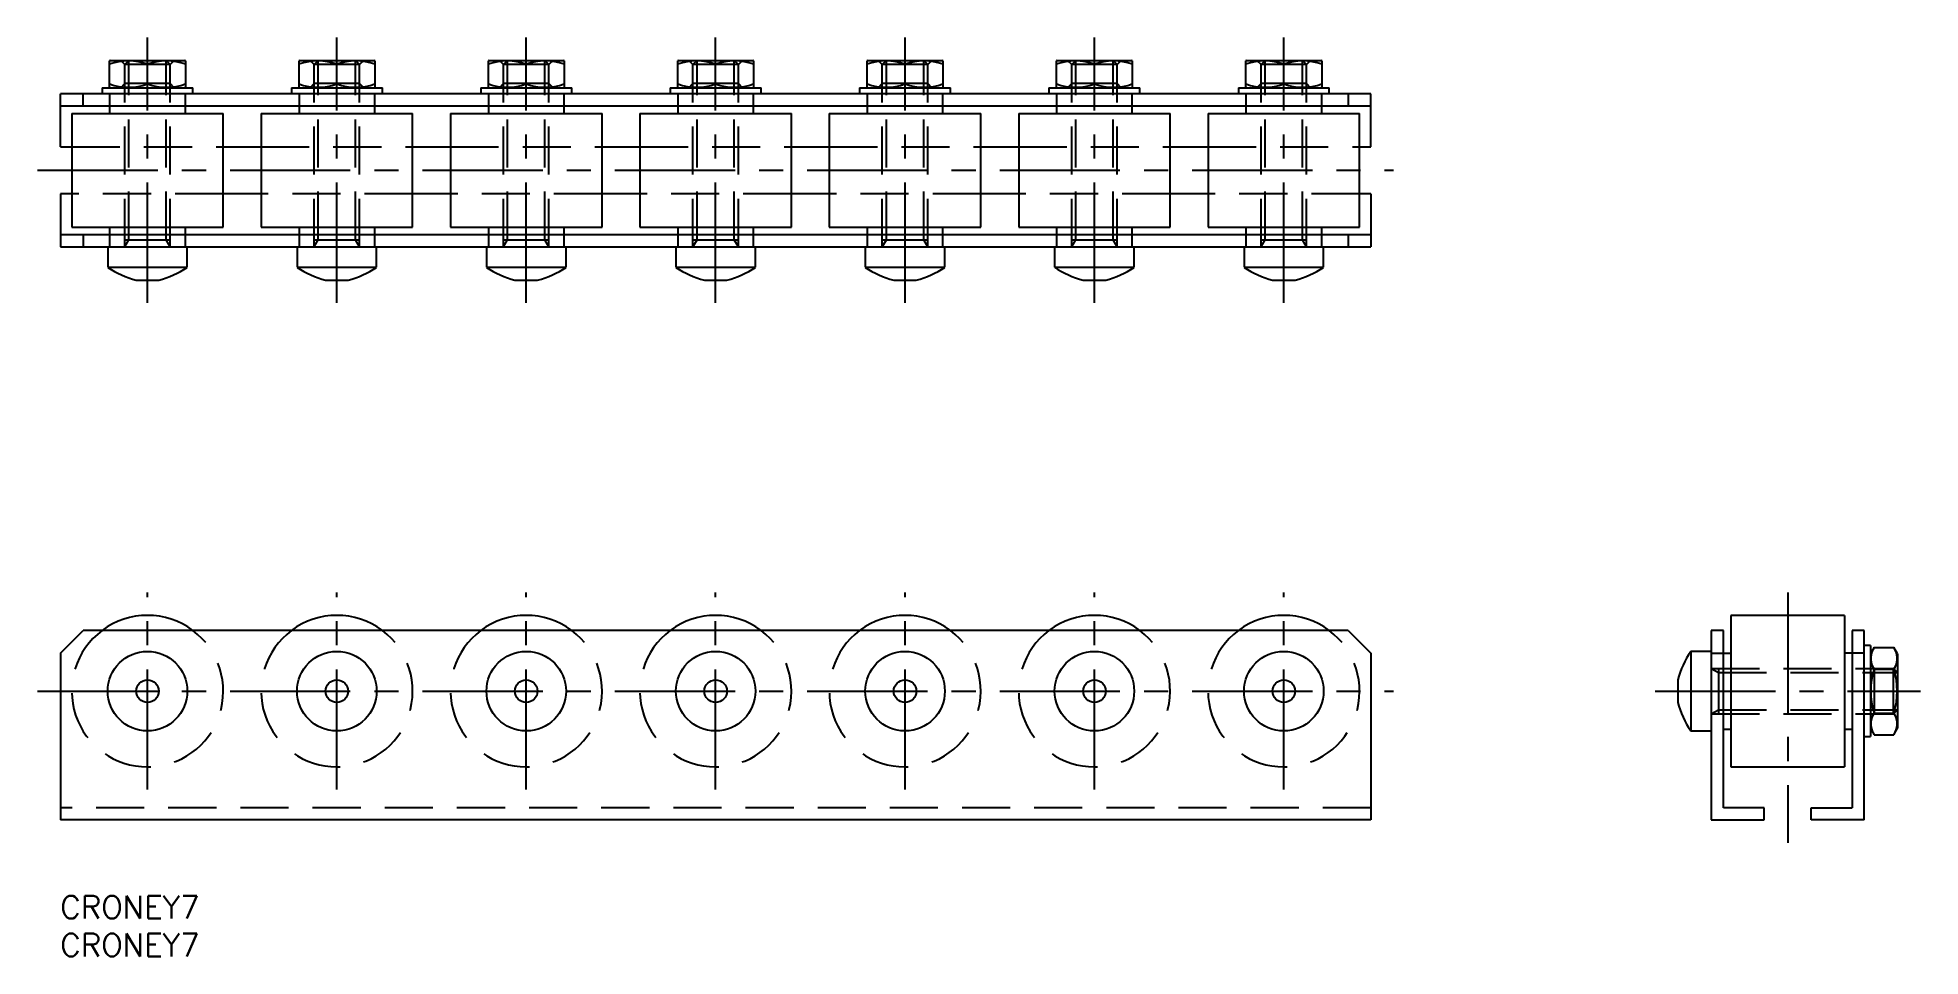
# Model space of a CAD drawing. Extents: x -3 to 246, y -8 to 113.
import ezdxf

# ---------------------------------------------------------------- set-up
doc = ezdxf.new("R2010")
doc.units = 0
doc.header["$LTSCALE"] = 0.5
doc.linetypes.add('CENTER', pattern=[50.8, 31.75, -6.35, 6.35, -6.35])
doc.linetypes.add('DASHED', pattern=[19.05, 12.7, -6.35])
for name, color, linetype in [('MSM_CENTER', 1, 'CENTER'), ('MSM_CONTINUOUS', 7, 'CONTINUOUS'), ('MSM_DASHED', 4, 'DASHED'), ('MSM_PART_NUMBER', 7, 'CONTINUOUS')]:
    doc.layers.add(name, color=color, linetype=linetype)
doc.styles.get("Standard").update_dxf_attribs({"font": 'txt.shx', "height": 3, "bigfont": 'bigfont.shx'})

# ---------------------------------------------------------------- blocks, each defined once
blk = doc.blocks.new('*U28')
at = {"layer": 'MSM_PART_NUMBER'}
blk.add_text('CRONEY7', height=3, dxfattribs=at).set_placement((0, -3))
blk = doc.blocks.new('*U29')
at = {"layer": 'MSM_PART_NUMBER'}
blk.add_text('CRONEY7', height=3, dxfattribs=at).set_placement((0, -8))

msp = doc.modelspace()

# ---------------------------------------------------------------- linework, layer by layer
at = {"layer": 'MSM_CENTER'}
for p, q in [((11.5, 78.24), (11.5, 113.24)), ((36.5, 78.24), (36.5, 113.24)), ((61.5, 78.24), (61.5, 113.24)), ((86.5, 78.24), (86.5, 113.24)), ((111.5, 78.24), (111.5, 113.24)), ((136.5, 78.24), (136.5, 113.24)), ((161.5, 78.24), (161.5, 113.24)), ((-3, 95.74), (176, 95.74)), ((11.5, 14), (11.5, 40)), ((36.5, 14), (36.5, 40)), ((61.5, 14), (61.5, 40)), ((86.5, 14), (86.5, 40)), ((111.5, 14), (111.5, 40)), ((136.5, 14), (136.5, 40)), ((161.5, 14), (161.5, 40)), ((228.03, 40), (228.03, 7)), ((-3, 27), (176, 27)), ((210.53, 27), (245.53, 27))]:
    msp.add_line(p, q, dxfattribs=at)
at = {"layer": 'MSM_CONTINUOUS'}
for p, q in [((6.6, 110.24), (6.5, 110.18)), ((6.5, 106.7), (6.5, 110.18)), ((6.6, 110.24), (16.4, 110.24)), ((11.5, 107.14), (11.5, 109.73)), ((16.5, 110.18), (16.4, 110.24)), ((16.5, 110.18), (16.5, 106.7)), ((31.6, 110.24), (31.5, 110.18)), ((31.5, 106.7), (31.5, 110.18)), ((31.6, 110.24), (41.4, 110.24)), ((36.5, 107.14), (36.5, 109.73)), ((41.5, 110.18), (41.4, 110.24)), ((41.5, 110.18), (41.5, 106.7)), ((56.6, 110.24), (56.5, 110.18)), ((56.5, 106.7), (56.5, 110.18)), ((56.6, 110.24), (66.4, 110.24)), ((61.5, 107.14), (61.5, 109.73)), ((66.5, 110.18), (66.4, 110.24)), ((66.5, 110.18), (66.5, 106.7)), ((81.6, 110.24), (81.5, 110.18)), ((81.5, 106.7), (81.5, 110.18)), ((81.6, 110.24), (91.4, 110.24)), ((86.5, 107.14), (86.5, 109.73)), ((91.5, 110.18), (91.4, 110.24)), ((91.5, 110.18), (91.5, 106.7)), ((106.6, 110.24), (106.5, 110.18)), ((106.5, 106.7), (106.5, 110.18)), ((106.6, 110.24), (116.4, 110.24)), ((111.5, 107.14), (111.5, 109.73)), ((116.5, 110.18), (116.4, 110.24)), ((116.5, 110.18), (116.5, 106.7)), ((131.6, 110.24), (131.5, 110.18)), ((131.5, 106.7), (131.5, 110.18)), ((131.6, 110.24), (141.4, 110.24)), ((136.5, 107.14), (136.5, 109.73)), ((141.5, 110.18), (141.4, 110.24)), ((141.5, 110.18), (141.5, 106.7)), ((156.6, 110.24), (156.5, 110.18)), ((156.5, 106.7), (156.5, 110.18)), ((156.6, 110.24), (166.4, 110.24)), ((161.5, 107.14), (161.5, 109.73)), ((166.5, 110.18), (166.4, 110.24)), ((166.5, 110.18), (166.5, 106.7)), ((0, 98.84), (0, 105.84)), ((173, 105.84), (0, 105.84)), ((3, 104.24), (3, 105.84)), ((5.5, 106.64), (5.5, 105.84)), ((5.5, 106.64), (17.5, 106.64)), ((6.5, 106.7), (6.6, 106.64)), ((16.4, 106.64), (16.5, 106.7)), ((17.5, 105.84), (17.5, 106.64)), ((30.5, 106.64), (30.5, 105.84)), ((30.5, 106.64), (42.5, 106.64)), ((31.5, 106.7), (31.6, 106.64)), ((41.4, 106.64), (41.5, 106.7)), ((42.5, 105.84), (42.5, 106.64)), ((55.5, 106.64), (55.5, 105.84)), ((55.5, 106.64), (67.5, 106.64)), ((56.5, 106.7), (56.6, 106.64)), ((66.4, 106.64), (66.5, 106.7)), ((67.5, 105.84), (67.5, 106.64)), ((80.5, 106.64), (80.5, 105.84)), ((80.5, 106.64), (92.5, 106.64)), ((81.5, 106.7), (81.6, 106.64)), ((91.4, 106.64), (91.5, 106.7)), ((92.5, 105.84), (92.5, 106.64)), ((105.5, 106.64), (105.5, 105.84)), ((105.5, 106.64), (117.5, 106.64)), ((106.5, 106.7), (106.6, 106.64)), ((116.4, 106.64), (116.5, 106.7)), ((117.5, 105.84), (117.5, 106.64)), ((130.5, 106.64), (130.5, 105.84)), ((130.5, 106.64), (142.5, 106.64)), ((131.5, 106.7), (131.6, 106.64)), ((141.4, 106.64), (141.5, 106.7)), ((142.5, 105.84), (142.5, 106.64)), ((155.5, 106.64), (155.5, 105.84)), ((155.5, 106.64), (167.5, 106.64)), ((156.5, 106.7), (156.6, 106.64)), ((166.4, 106.64), (166.5, 106.7)), ((167.5, 105.84), (167.5, 106.64)), ((170, 105.84), (170, 104.24)), ((173, 98.84), (173, 105.84)), ((0, 104.24), (173, 104.24)), ((1.5, 103.24), (1.5, 88.24)), ((1.5, 103.24), (21.5, 103.24)), ((6.5, 104.24), (6.5, 103.24)), ((16.5, 103.24), (16.5, 104.24)), ((21.5, 88.24), (21.5, 103.24)), ((26.5, 103.24), (26.5, 88.24)), ((26.5, 103.24), (46.5, 103.24)), ((31.5, 104.24), (31.5, 103.24)), ((41.5, 103.24), (41.5, 104.24)), ((46.5, 88.24), (46.5, 103.24)), ((51.5, 103.24), (51.5, 88.24)), ((51.5, 103.24), (71.5, 103.24)), ((56.5, 104.24), (56.5, 103.24)), ((66.5, 103.24), (66.5, 104.24)), ((71.5, 88.24), (71.5, 103.24)), ((76.5, 103.24), (76.5, 88.24)), ((76.5, 103.24), (96.5, 103.24)), ((81.5, 104.24), (81.5, 103.24)), ((91.5, 103.24), (91.5, 104.24)), ((96.5, 88.24), (96.5, 103.24)), ((101.5, 103.24), (101.5, 88.24)), ((101.5, 103.24), (121.5, 103.24)), ((106.5, 104.24), (106.5, 103.24)), ((116.5, 103.24), (116.5, 104.24)), ((121.5, 88.24), (121.5, 103.24)), ((126.5, 103.24), (126.5, 88.24)), ((126.5, 103.24), (146.5, 103.24)), ((131.5, 104.24), (131.5, 103.24)), ((141.5, 103.24), (141.5, 104.24)), ((146.5, 88.24), (146.5, 103.24)), ((151.5, 103.24), (151.5, 88.24)), ((151.5, 103.24), (171.5, 103.24)), ((156.5, 104.24), (156.5, 103.24)), ((166.5, 103.24), (166.5, 104.24)), ((171.5, 88.24), (171.5, 103.24)), ((0, 98.84), (1.5, 98.84)), ((21.5, 98.84), (26.5, 98.84)), ((46.5, 98.84), (51.5, 98.84)), ((71.5, 98.84), (76.5, 98.84)), ((96.5, 98.84), (101.5, 98.84)), ((121.5, 98.84), (126.5, 98.84)), ((146.5, 98.84), (151.5, 98.84)), ((171.5, 98.84), (173, 98.84)), ((0, 92.64), (0, 85.64)), ((1.5, 92.64), (0, 92.64)), ((26.5, 92.64), (21.5, 92.64)), ((51.5, 92.64), (46.5, 92.64)), ((76.5, 92.64), (71.5, 92.64)), ((101.5, 92.64), (96.5, 92.64)), ((126.5, 92.64), (121.5, 92.64)), ((151.5, 92.64), (146.5, 92.64)), ((173, 92.64), (171.5, 92.64)), ((173, 92.64), (173, 85.64)), ((173, 87.24), (0, 87.24)), ((1.5, 88.24), (21.5, 88.24)), ((3, 87.24), (3, 85.64)), ((6.5, 88.24), (6.5, 87.24)), ((16.5, 87.24), (16.5, 88.24)), ((26.5, 88.24), (46.5, 88.24)), ((31.5, 88.24), (31.5, 87.24)), ((41.5, 87.24), (41.5, 88.24)), ((51.5, 88.24), (71.5, 88.24)), ((56.5, 88.24), (56.5, 87.24)), ((66.5, 87.24), (66.5, 88.24)), ((76.5, 88.24), (96.5, 88.24)), ((81.5, 88.24), (81.5, 87.24)), ((91.5, 87.24), (91.5, 88.24)), ((101.5, 88.24), (121.5, 88.24)), ((106.5, 88.24), (106.5, 87.24)), ((116.5, 87.24), (116.5, 88.24)), ((126.5, 88.24), (146.5, 88.24)), ((131.5, 88.24), (131.5, 87.24)), ((141.5, 87.24), (141.5, 88.24)), ((151.5, 88.24), (171.5, 88.24)), ((156.5, 88.24), (156.5, 87.24)), ((166.5, 87.24), (166.5, 88.24)), ((170, 87.24), (170, 85.64)), ((0, 85.64), (173, 85.64)), ((6.25, 85.64), (6.25, 82.93)), ((16.75, 82.93), (16.75, 85.64)), ((31.25, 85.64), (31.25, 82.93)), ((41.75, 82.93), (41.75, 85.64)), ((56.25, 85.64), (56.25, 82.93)), ((66.75, 82.93), (66.75, 85.64)), ((81.25, 85.64), (81.25, 82.93)), ((91.75, 82.93), (91.75, 85.64)), ((106.25, 85.64), (106.25, 82.93)), ((116.75, 82.93), (116.75, 85.64)), ((131.25, 85.64), (131.25, 82.93)), ((141.75, 82.93), (141.75, 85.64)), ((156.25, 85.64), (156.25, 82.93)), ((166.75, 82.93), (166.75, 85.64)), ((6.25, 82.93), (16.75, 82.93)), ((31.25, 82.93), (41.75, 82.93)), ((56.25, 82.93), (66.75, 82.93)), ((81.25, 82.93), (91.75, 82.93)), ((106.25, 82.93), (116.75, 82.93)), ((131.25, 82.93), (141.75, 82.93)), ((156.25, 82.93), (166.75, 82.93)), ((10.01, 81.24), (12.99, 81.24)), ((35.01, 81.24), (37.99, 81.24)), ((60.01, 81.24), (62.99, 81.24)), ((85.01, 81.24), (87.99, 81.24)), ((110.01, 81.24), (112.99, 81.24)), ((135.01, 81.24), (137.99, 81.24)), ((160.01, 81.24), (162.99, 81.24)), ((0, 32), (3, 35)), ((170, 35), (3, 35)), ((170, 35), (173, 32)), ((219.53, 35), (217.93, 35)), ((217.93, 35), (217.93, 10)), ((219.53, 11.6), (219.53, 35)), ((220.53, 37), (220.53, 17)), ((235.53, 37), (220.53, 37)), ((235.53, 37), (235.53, 17)), ((236.53, 35), (236.53, 11.6)), ((238.13, 35), (236.53, 35)), ((238.13, 10), (238.13, 35)), ((238.93, 33), (238.13, 33)), ((238.93, 33), (238.93, 21)), ((239.43, 32.77), (238.93, 31.9)), ((239.43, 32.77), (242.02, 32.77)), ((242.53, 31.9), (242.02, 32.77)), ((0, 32), (0, 10)), ((173, 32), (173, 10)), ((215.22, 32.25), (215.22, 21.75)), ((217.93, 32.25), (215.22, 32.25)), ((217.93, 32), (220.53, 32)), ((238.13, 32), (235.53, 32)), ((239.43, 29.89), (242.02, 29.89)), ((242.53, 31.9), (242.53, 22.1)), ((213.53, 28.49), (213.53, 25.51)), ((239.43, 24.11), (242.02, 24.11)), ((215.22, 21.75), (217.93, 21.75)), ((219.53, 22), (220.53, 22)), ((235.53, 22), (236.53, 22)), ((238.13, 21), (238.93, 21)), ((238.93, 22.1), (239.43, 21.23)), ((239.43, 21.23), (242.02, 21.23)), ((242.02, 21.23), (242.53, 22.1)), ((220.53, 17), (235.53, 17)), ((173, 10), (0, 10)), ((217.93, 10), (224.93, 10)), ((224.93, 11.6), (219.53, 11.6)), ((224.93, 10), (224.93, 11.6)), ((231.13, 11.6), (236.53, 11.6)), ((231.13, 10), (231.13, 11.6)), ((238.13, 10), (231.13, 10))]:
    msp.add_line(p, q, dxfattribs=at)
for centre, radius in [((11.5, 27), 5.25), ((36.5, 27), 5.25), ((61.5, 27), 5.25), ((86.5, 27), 5.25), ((111.5, 27), 5.25), ((136.5, 27), 5.25), ((161.5, 27), 5.25), ((11.5, 27), 1.49), ((36.5, 27), 1.49), ((61.5, 27), 1.49), ((86.5, 27), 1.49), ((111.5, 27), 1.49), ((136.5, 27), 1.49), ((161.5, 27), 1.49)]:
    msp.add_circle(centre, radius, dxfattribs=at)
for centre, radius, start, end in [((9, 102.81), 7.37, 70.1592, 109.8408), ((14, 102.81), 7.37, 70.1592, 109.8408), ((34, 102.81), 7.37, 70.1592, 109.8408), ((39, 102.81), 7.37, 70.1592, 109.8408), ((59, 102.81), 7.37, 70.1592, 109.8408), ((64, 102.81), 7.37, 70.1592, 109.8408), ((84, 102.81), 7.37, 70.1592, 109.8408), ((89, 102.81), 7.37, 70.1592, 109.8408), ((109, 102.81), 7.37, 70.1592, 109.8408), ((114, 102.81), 7.37, 70.1592, 109.8408), ((134, 102.81), 7.37, 70.1592, 109.8408), ((139, 102.81), 7.37, 70.1592, 109.8408), ((159, 102.81), 7.37, 70.1592, 109.8408), ((164, 102.81), 7.37, 70.1592, 109.8408), ((9, 114.07), 7.37, 250.1592, 289.8408), ((14, 114.07), 7.37, 250.1592, 289.8408), ((34, 114.07), 7.37, 250.1592, 289.8408), ((39, 114.07), 7.37, 250.1592, 289.8408), ((59, 114.07), 7.37, 250.1592, 289.8408), ((64, 114.07), 7.37, 250.1592, 289.8408), ((84, 114.07), 7.37, 250.1592, 289.8408), ((89, 114.07), 7.37, 250.1592, 289.8408), ((109, 114.07), 7.37, 250.1592, 289.8408), ((114, 114.07), 7.37, 250.1592, 289.8408), ((134, 114.07), 7.37, 250.1592, 289.8408), ((139, 114.07), 7.37, 250.1592, 289.8408), ((159, 114.07), 7.37, 250.1592, 289.8408), ((164, 114.07), 7.37, 250.1592, 289.8408), ((13.04, 92.97), 12.12, 235.9445, 255.5214), ((9.96, 92.97), 12.12, 284.4786, 304.0555), ((38.04, 92.97), 12.12, 235.9445, 255.5214), ((34.96, 92.97), 12.12, 284.4786, 304.0555), ((63.04, 92.97), 12.12, 235.9445, 255.5214), ((59.96, 92.97), 12.12, 284.4786, 304.0555), ((88.04, 92.97), 12.12, 235.9445, 255.5214), ((84.96, 92.97), 12.12, 284.4786, 304.0555), ((113.04, 92.97), 12.12, 235.9445, 255.5214), ((109.96, 92.97), 12.12, 284.4786, 304.0555), ((138.04, 92.97), 12.12, 235.9445, 255.5214), ((134.96, 92.97), 12.12, 284.4786, 304.0555), ((163.04, 92.97), 12.12, 235.9445, 255.5214), ((159.96, 92.97), 12.12, 284.4786, 304.0555), ((11.5, 27), 10, 53.1301, 126.8699), ((36.5, 27), 10, 53.1301, 126.8699), ((61.5, 27), 10, 53.1301, 126.8699), ((86.5, 27), 10, 53.1301, 126.8699), ((111.5, 27), 10, 53.1301, 126.8699), ((136.5, 27), 10, 53.1301, 126.8699), ((161.5, 27), 10, 53.1301, 126.8699), ((241.54, 31.33), 2.56, 154.3574, 214.3573), ((239.91, 31.33), 2.56, 325.6427, 25.6426), ((225.26, 25.46), 12.12, 145.9445, 165.5214), ((248.59, 27), 9.61, 162.5124, 197.4876), ((232.86, 27), 9.61, 342.5124, 17.4876), ((225.26, 28.54), 12.12, 194.4786, 214.0555), ((241.54, 22.67), 2.56, 145.6427, 205.6426), ((239.91, 22.67), 2.56, 334.3574, 34.3573)]:
    msp.add_arc(centre, radius, start, end, dxfattribs=at)
at = {"layer": 'MSM_DASHED'}
for p, q in [((7.96, 110.24), (8.5, 109.7)), ((9.04, 110.24), (8.5, 109.7)), ((14.5, 109.7), (8.5, 109.7)), ((8.5, 85.64), (8.5, 109.7)), ((9.04, 86.58), (9.04, 110.24)), ((13.96, 110.24), (14.5, 109.7)), ((13.96, 86.58), (13.96, 110.24)), ((15.04, 110.24), (14.5, 109.7)), ((14.5, 85.64), (14.5, 109.7)), ((32.96, 110.24), (33.5, 109.7)), ((34.04, 110.24), (33.5, 109.7)), ((39.5, 109.7), (33.5, 109.7)), ((33.5, 85.64), (33.5, 109.7)), ((34.04, 86.58), (34.04, 110.24)), ((38.96, 110.24), (39.5, 109.7)), ((38.96, 86.58), (38.96, 110.24)), ((40.04, 110.24), (39.5, 109.7)), ((39.5, 85.64), (39.5, 109.7)), ((57.96, 110.24), (58.5, 109.7)), ((59.04, 110.24), (58.5, 109.7)), ((64.5, 109.7), (58.5, 109.7)), ((58.5, 85.64), (58.5, 109.7)), ((59.04, 86.58), (59.04, 110.24)), ((63.96, 110.24), (64.5, 109.7)), ((63.96, 86.58), (63.96, 110.24)), ((65.04, 110.24), (64.5, 109.7)), ((64.5, 85.64), (64.5, 109.7)), ((82.96, 110.24), (83.5, 109.7)), ((84.04, 110.24), (83.5, 109.7)), ((89.5, 109.7), (83.5, 109.7)), ((83.5, 85.64), (83.5, 109.7)), ((84.04, 86.58), (84.04, 110.24)), ((88.96, 110.24), (89.5, 109.7)), ((88.96, 86.58), (88.96, 110.24)), ((90.04, 110.24), (89.5, 109.7)), ((89.5, 85.64), (89.5, 109.7)), ((107.96, 110.24), (108.5, 109.7)), ((109.04, 110.24), (108.5, 109.7)), ((114.5, 109.7), (108.5, 109.7)), ((108.5, 85.64), (108.5, 109.7)), ((109.04, 86.58), (109.04, 110.24)), ((113.96, 110.24), (114.5, 109.7)), ((113.96, 86.58), (113.96, 110.24)), ((115.04, 110.24), (114.5, 109.7)), ((114.5, 85.64), (114.5, 109.7)), ((132.96, 110.24), (133.5, 109.7)), ((134.04, 110.24), (133.5, 109.7)), ((139.5, 109.7), (133.5, 109.7)), ((133.5, 85.64), (133.5, 109.7)), ((134.04, 86.58), (134.04, 110.24)), ((138.96, 110.24), (139.5, 109.7)), ((138.96, 86.58), (138.96, 110.24)), ((140.04, 110.24), (139.5, 109.7)), ((139.5, 85.64), (139.5, 109.7)), ((157.96, 110.24), (158.5, 109.7)), ((159.04, 110.24), (158.5, 109.7)), ((164.5, 109.7), (158.5, 109.7)), ((158.5, 85.64), (158.5, 109.7)), ((159.04, 86.58), (159.04, 110.24)), ((163.96, 110.24), (164.5, 109.7)), ((163.96, 86.58), (163.96, 110.24)), ((165.04, 110.24), (164.5, 109.7)), ((164.5, 85.64), (164.5, 109.7)), ((7.96, 106.64), (8.5, 107.18)), ((14.5, 107.18), (8.5, 107.18)), ((15.04, 106.64), (14.5, 107.18)), ((32.96, 106.64), (33.5, 107.18)), ((39.5, 107.18), (33.5, 107.18)), ((40.04, 106.64), (39.5, 107.18)), ((57.96, 106.64), (58.5, 107.18)), ((64.5, 107.18), (58.5, 107.18)), ((65.04, 106.64), (64.5, 107.18)), ((82.96, 106.64), (83.5, 107.18)), ((89.5, 107.18), (83.5, 107.18)), ((90.04, 106.64), (89.5, 107.18)), ((107.96, 106.64), (108.5, 107.18)), ((114.5, 107.18), (108.5, 107.18)), ((115.04, 106.64), (114.5, 107.18)), ((132.96, 106.64), (133.5, 107.18)), ((139.5, 107.18), (133.5, 107.18)), ((140.04, 106.64), (139.5, 107.18)), ((157.96, 106.64), (158.5, 107.18)), ((164.5, 107.18), (158.5, 107.18)), ((165.04, 106.64), (164.5, 107.18)), ((6.5, 105.84), (6.5, 104.24)), ((16.5, 104.24), (16.5, 105.84)), ((31.5, 105.84), (31.5, 104.24)), ((41.5, 104.24), (41.5, 105.84)), ((56.5, 105.84), (56.5, 104.24)), ((66.5, 104.24), (66.5, 105.84)), ((81.5, 105.84), (81.5, 104.24)), ((91.5, 104.24), (91.5, 105.84)), ((106.5, 105.84), (106.5, 104.24)), ((116.5, 104.24), (116.5, 105.84)), ((131.5, 105.84), (131.5, 104.24)), ((141.5, 104.24), (141.5, 105.84)), ((156.5, 105.84), (156.5, 104.24)), ((166.5, 104.24), (166.5, 105.84)), ((1.5, 98.84), (21.5, 98.84)), ((26.5, 98.84), (46.5, 98.84)), ((51.5, 98.84), (71.5, 98.84)), ((76.5, 98.84), (96.5, 98.84)), ((101.5, 98.84), (121.5, 98.84)), ((126.5, 98.84), (146.5, 98.84)), ((151.5, 98.84), (171.5, 98.84)), ((21.5, 92.64), (1.5, 92.64)), ((46.5, 92.64), (26.5, 92.64)), ((71.5, 92.64), (51.5, 92.64)), ((96.5, 92.64), (76.5, 92.64)), ((121.5, 92.64), (101.5, 92.64)), ((146.5, 92.64), (126.5, 92.64)), ((171.5, 92.64), (151.5, 92.64)), ((6.5, 87.24), (6.5, 85.64)), ((16.5, 85.64), (16.5, 87.24)), ((31.5, 87.24), (31.5, 85.64)), ((41.5, 85.64), (41.5, 87.24)), ((56.5, 87.24), (56.5, 85.64)), ((66.5, 85.64), (66.5, 87.24)), ((81.5, 87.24), (81.5, 85.64)), ((91.5, 85.64), (91.5, 87.24)), ((106.5, 87.24), (106.5, 85.64)), ((116.5, 85.64), (116.5, 87.24)), ((131.5, 87.24), (131.5, 85.64)), ((141.5, 85.64), (141.5, 87.24)), ((156.5, 87.24), (156.5, 85.64)), ((166.5, 85.64), (166.5, 87.24)), ((8.5, 86.58), (14.5, 86.58)), ((8.5, 85.64), (9.04, 86.58)), ((14.5, 85.64), (13.96, 86.58)), ((33.5, 86.58), (39.5, 86.58)), ((33.5, 85.64), (34.04, 86.58)), ((39.5, 85.64), (38.96, 86.58)), ((58.5, 86.58), (64.5, 86.58)), ((58.5, 85.64), (59.04, 86.58)), ((64.5, 85.64), (63.96, 86.58)), ((83.5, 86.58), (89.5, 86.58)), ((83.5, 85.64), (84.04, 86.58)), ((89.5, 85.64), (88.96, 86.58)), ((108.5, 86.58), (114.5, 86.58)), ((108.5, 85.64), (109.04, 86.58)), ((114.5, 85.64), (113.96, 86.58)), ((133.5, 86.58), (139.5, 86.58)), ((133.5, 85.64), (134.04, 86.58)), ((139.5, 85.64), (138.96, 86.58)), ((158.5, 86.58), (164.5, 86.58)), ((158.5, 85.64), (159.04, 86.58)), ((164.5, 85.64), (163.96, 86.58)), ((217.93, 30), (241.99, 30)), ((217.93, 30), (218.86, 29.46)), ((218.86, 30), (218.86, 24)), ((238.93, 30.54), (239.47, 30)), ((239.47, 24), (239.47, 30)), ((242.53, 30.54), (241.99, 30)), ((241.99, 24), (241.99, 30)), ((242.53, 29.46), (241.99, 30)), ((218.86, 29.46), (242.53, 29.46)), ((217.93, 24), (218.86, 24.54)), ((217.93, 24), (241.99, 24)), ((218.86, 24.54), (242.53, 24.54)), ((238.93, 23.46), (239.47, 24)), ((242.53, 24.54), (241.99, 24)), ((242.53, 23.46), (241.99, 24)), ((173, 11.6), (0, 11.6))]:
    msp.add_line(p, q, dxfattribs=at)
for centre in [(11.5, 27), (36.5, 27), (61.5, 27), (86.5, 27), (111.5, 27), (136.5, 27), (161.5, 27)]:
    msp.add_arc(centre, 10, 126.8699, 53.1301, dxfattribs=at)

# ---------------------------------------------------------------- block references
at = {"layer": 'MSM_CONTINUOUS'}
for name in ['*U28', '*U29']:
    msp.add_blockref(name, (0, 0), dxfattribs=at)

doc.saveas('drawing.dxf')
